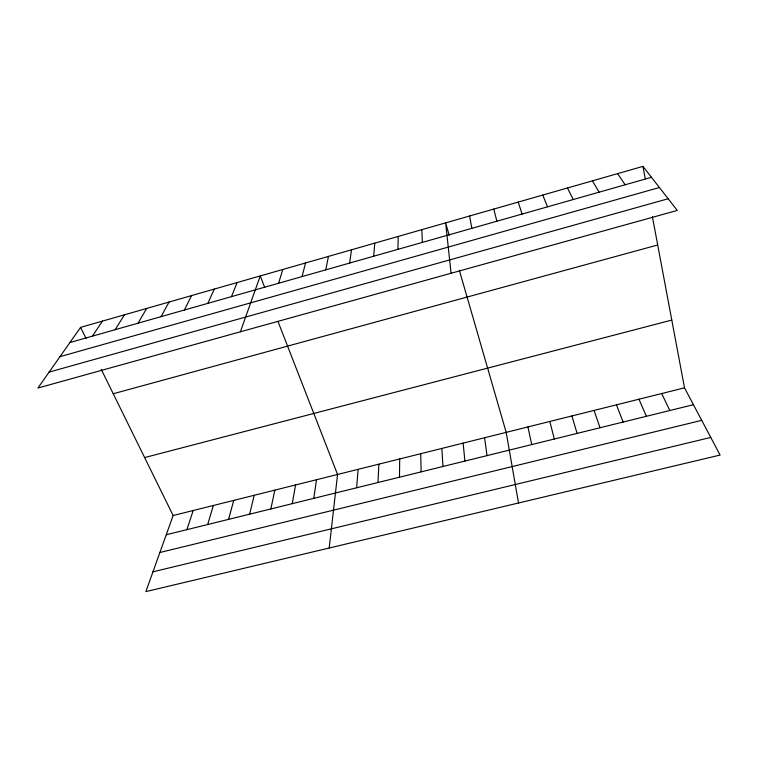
<?xml version="1.0" encoding="UTF-8"?>
<svg xmlns="http://www.w3.org/2000/svg" width="758" height="758" viewBox="0 0 758 758"><rect width="100%" height="100%" fill="white"/><g stroke="black" fill="none" stroke-linecap="round" stroke-linejoin="round"><path stroke-width="1.14" d="M399.485 477.208L399.703 458.95M397.922 249.344L398.215 236.43M377.986 482.514L378.848 464.161M356.648 487.782L358.127 469.335M373.675 256.232L374.784 243.147M329.209 548.015L337.556 474.47L277.959 321.43M349.618 263.064L351.522 249.799M313.765 498.357L316.503 479.729M292.237 503.672L295.592 484.949M325.76 269.848L328.441 256.412M270.871 508.94L274.832 490.132M249.647 514.18L254.214 495.277M302.082 276.575L305.531 262.969M228.575 519.372L233.739 500.394M207.654 524.536L213.396 505.472M278.593 283.246L282.8 269.469M186.875 529.662L193.205 510.513M240.39 331.796L260.24 275.931L264.788 287.595M101.24 369.354L173.137 515.525L145.868 591.619L720.1 455.056L684.512 387.84L652.401 216.741M231.465 296.643L237.178 282.535M207.834 303.352L214.287 289.082M184.383 310.013L191.575 295.582M161.122 316.626L169.034 302.035M138.051 323.183L146.673 308.44M115.15 329.692L124.473 314.797M92.438 336.145L102.444 321.098M80.585 327.361L37.9 388.039L677.273 210.43L642.945 166.381L80.585 327.361L86.005 338.381M69.897 342.55L651.454 177.306M59.967 356.667L659.413 187.51M49.109 372.102L668.168 198.748M113.236 393.753L657.698 244.995M144.636 457.576L671.796 320.084M173.137 515.525L684.512 387.84M166.248 534.75L693.437 404.696M159.881 552.506L701.719 420.339M152.964 571.816L710.767 437.432M617.59 173.639L625.16 184.772M592.443 180.84L599.076 192.181M567.486 187.984L573.209 199.534M661.668 393.544L669.826 410.523M638.975 399.21L646.385 416.303M542.737 195.071L547.551 206.83M616.453 404.838L623.114 422.045M594.082 410.419L600.014 427.739M518.178 202.092L522.101 214.059M571.883 415.962L577.084 433.396M449.21 235.198L445.638 222.861L451.076 273.259M459.376 270.379L506.183 432.363L518.519 502.99M549.825 421.467L554.325 439.015M493.809 209.075L496.86 221.232M527.928 426.934L531.728 444.595M642.945 166.381L645.266 178.736M469.628 215.992L471.827 228.338M484.589 437.754L487.015 455.624M463.147 443.108L464.891 461.072M441.857 448.433L442.937 466.492M421.836 229.674L422.358 242.399M420.709 453.71L421.135 471.874"/></g></svg>
